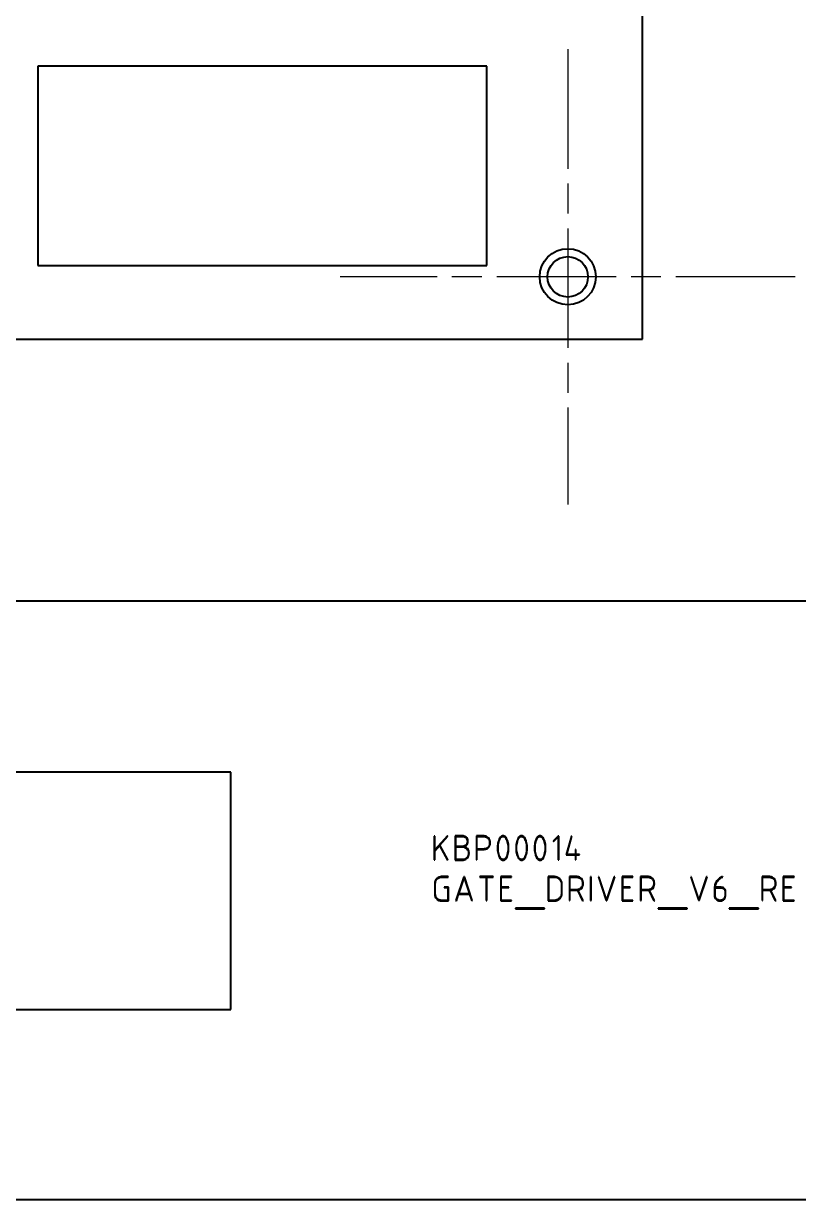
# Model space of a CAD drawing. Header units: millimetres. Extents: x 0 to 4752, y 0 to 3360.
# Drawn here: x 3744.4 to 3806.6, y 1061.8 to 1156.1 of the extents above; entities that cross this region are included whole.
import ezdxf

# ---------------------------------------------------------------- set-up
doc = ezdxf.new("R2010")
doc.units = ezdxf.units.MM
doc.header["$LTSCALE"] = 8
doc.linetypes.add('CHAIN', pattern=[0.3543, 0.2362, -0.0295, 0.0591, -0.0295])
doc.layers.add('가시적인 것(ISO)', color=3, linetype='Continuous', lineweight=40)
doc.layers.add('중심 표식(ISO)', color=1, linetype='Continuous', lineweight=25)

msp = doc.modelspace()

# ---------------------------------------------------------------- linework, layer by layer
at = {"layer": '가시적인 것(ISO)'}
for p, q in [((3794.087, 1130.832), (3794.087, 1272.832)), ((3745.587, 1152.732), (3745.587, 1136.732)), ((3781.587, 1152.732), (3745.587, 1152.732)), ((3781.587, 1136.732), (3781.587, 1152.732)), ((3745.587, 1136.732), (3781.587, 1136.732)), ((3718.087, 1130.832), (3794.087, 1130.832)), ((3838.078, 1109.82), (3719.087, 1109.82)), ((3761.045, 1096.106), (3743.265, 1096.106)), ((3761.045, 1077.056), (3761.045, 1096.106)), ((3777.414, 1090.971), (3777.371, 1090.971)), ((3777.371, 1090.971), (3777.371, 1089.066)), ((3778.436, 1090.985), (3777.414, 1089.861)), ((3777.414, 1089.861), (3777.414, 1090.971)), ((3777.83, 1090.254), (3778.468, 1090.958)), ((3778.468, 1090.958), (3778.436, 1090.985)), ((3779.615, 1090.994), (3779.065, 1090.994)), ((3779.065, 1090.994), (3779.065, 1089.048)), ((3779.108, 1090.951), (3779.615, 1090.951)), ((3779.108, 1090.147), (3779.108, 1090.951)), ((3781.283, 1090.994), (3780.759, 1090.994)), ((3780.759, 1090.994), (3780.759, 1089.066)), ((3780.802, 1089.936), (3780.802, 1090.951)), ((3780.802, 1090.951), (3781.283, 1090.951)), ((3787.319, 1090.971), (3786.908, 1090.563)), ((3786.908, 1090.563), (3786.937, 1090.533)), ((3786.937, 1090.533), (3787.325, 1090.919)), ((3787.369, 1090.971), (3787.319, 1090.971)), ((3787.325, 1090.919), (3787.325, 1089.066)), ((3787.369, 1089.066), (3787.369, 1090.971)), ((3788.383, 1090.978), (3787.954, 1089.468)), ((3788.009, 1089.512), (3788.424, 1090.967)), ((3788.424, 1090.967), (3788.383, 1090.978)), ((3777.414, 1089.798), (3777.798, 1090.222)), ((3777.414, 1089.066), (3777.414, 1089.798)), ((3777.798, 1090.222), (3778.434, 1089.057)), ((3778.47, 1089.076), (3777.83, 1090.254)), ((3779.669, 1090.147), (3779.108, 1090.147)), ((3779.108, 1090.104), (3779.667, 1090.104)), ((3779.108, 1089.087), (3779.108, 1090.104)), ((3781.283, 1089.936), (3780.802, 1089.936)), ((3780.802, 1089.066), (3780.802, 1089.893)), ((3780.802, 1089.893), (3781.283, 1089.893)), ((3782.453, 1090.097), (3782.453, 1089.943)), ((3782.496, 1089.943), (3782.496, 1090.095)), ((3783.3, 1090.095), (3783.3, 1089.943)), ((3783.343, 1089.943), (3783.343, 1090.097)), ((3783.935, 1090.097), (3783.935, 1089.943)), ((3783.979, 1089.943), (3783.979, 1090.095)), ((3784.782, 1090.095), (3784.782, 1089.943)), ((3784.826, 1089.943), (3784.826, 1090.097)), ((3785.418, 1090.097), (3785.418, 1089.943)), ((3785.461, 1089.943), (3785.461, 1090.095)), ((3786.265, 1090.095), (3786.265, 1089.943)), ((3786.308, 1089.943), (3786.308, 1090.097)), ((3787.954, 1089.468), (3788.701, 1089.468)), ((3788.701, 1089.512), (3788.009, 1089.512)), ((3788.745, 1089.913), (3788.701, 1089.913)), ((3788.701, 1089.913), (3788.701, 1089.512)), ((3788.701, 1089.468), (3788.701, 1089.066)), ((3788.745, 1089.512), (3788.745, 1089.913)), ((3789.04, 1089.512), (3788.745, 1089.512)), ((3788.745, 1089.066), (3788.745, 1089.468)), ((3788.745, 1089.468), (3789.04, 1089.468)), ((3789.04, 1089.468), (3789.04, 1089.512)), ((3777.371, 1089.066), (3777.414, 1089.066)), ((3778.434, 1089.057), (3778.47, 1089.076)), ((3779.065, 1089.048), (3779.615, 1089.048)), ((3779.615, 1089.087), (3779.108, 1089.087)), ((3780.759, 1089.066), (3780.802, 1089.066)), ((3787.325, 1089.066), (3787.369, 1089.066)), ((3788.701, 1089.066), (3788.745, 1089.066)), ((3778.497, 1087.728), (3777.966, 1087.728)), ((3777.966, 1087.685), (3778.497, 1087.685)), ((3778.497, 1087.685), (3778.497, 1087.728)), ((3779.746, 1087.705), (3779.113, 1085.805)), ((3779.337, 1086.35), (3779.767, 1087.639)), ((3779.789, 1087.705), (3779.746, 1087.705)), ((3779.767, 1087.639), (3780.198, 1086.35)), ((3780.423, 1085.805), (3779.789, 1087.705)), ((3781.038, 1087.728), (3781.038, 1087.685)), ((3782.096, 1087.728), (3781.038, 1087.728)), ((3781.038, 1087.685), (3781.547, 1087.685)), ((3781.547, 1087.685), (3781.547, 1085.8)), ((3781.59, 1085.8), (3781.59, 1087.685)), ((3781.59, 1087.685), (3782.096, 1087.685)), ((3782.096, 1087.685), (3782.096, 1087.728)), ((3782.709, 1087.728), (3782.709, 1085.782)), ((3783.579, 1087.728), (3782.709, 1087.728)), ((3782.752, 1086.881), (3782.752, 1087.685)), ((3782.752, 1087.685), (3783.579, 1087.685)), ((3783.579, 1087.685), (3783.579, 1087.728)), ((3787.021, 1087.728), (3786.522, 1087.728)), ((3786.522, 1087.728), (3786.522, 1085.782)), ((3786.565, 1085.821), (3786.565, 1087.685)), ((3786.565, 1087.685), (3787.021, 1087.685)), ((3788.74, 1087.728), (3788.215, 1087.728)), ((3788.215, 1087.728), (3788.215, 1085.8)), ((3788.259, 1086.67), (3788.259, 1087.685)), ((3788.259, 1087.685), (3788.74, 1087.685)), ((3789.909, 1087.705), (3789.909, 1085.8)), ((3789.952, 1087.705), (3789.909, 1087.705)), ((3789.952, 1085.8), (3789.952, 1087.705)), ((3790.586, 1087.712), (3790.545, 1087.698)), ((3790.545, 1087.698), (3791.178, 1085.8)), ((3791.199, 1085.868), (3790.586, 1087.712)), ((3791.816, 1087.712), (3791.199, 1085.868)), ((3791.222, 1085.8), (3791.855, 1087.698)), ((3791.855, 1087.698), (3791.816, 1087.712)), ((3792.448, 1087.728), (3792.448, 1085.782)), ((3793.317, 1087.728), (3792.448, 1087.728)), ((3792.491, 1086.881), (3792.491, 1087.685)), ((3792.491, 1087.685), (3793.317, 1087.685)), ((3793.317, 1087.685), (3793.317, 1087.728)), ((3794.455, 1087.728), (3793.93, 1087.728)), ((3793.93, 1087.728), (3793.93, 1085.8)), ((3793.974, 1087.685), (3794.455, 1087.685)), ((3793.974, 1086.67), (3793.974, 1087.685)), ((3797.997, 1087.712), (3797.956, 1087.698)), ((3797.956, 1087.698), (3798.59, 1085.8)), ((3798.61, 1085.868), (3797.997, 1087.712)), ((3799.228, 1087.712), (3798.61, 1085.868)), ((3798.633, 1085.8), (3799.266, 1087.698)), ((3799.266, 1087.698), (3799.228, 1087.712)), ((3800.522, 1087.685), (3800.51, 1087.726)), ((3804.196, 1087.728), (3803.671, 1087.728)), ((3803.671, 1087.728), (3803.671, 1085.8)), ((3803.714, 1086.67), (3803.714, 1087.685)), ((3803.714, 1087.685), (3804.196, 1087.685)), ((3805.365, 1087.728), (3805.365, 1085.782)), ((3806.235, 1087.728), (3805.365, 1087.728)), ((3805.408, 1086.881), (3805.408, 1087.685)), ((3805.408, 1087.685), (3806.235, 1087.685)), ((3806.235, 1087.685), (3806.235, 1087.728)), ((3777.417, 1087.176), (3777.417, 1086.331)), ((3777.46, 1086.331), (3777.46, 1087.176)), ((3778.518, 1086.881), (3778.179, 1086.881)), ((3778.179, 1086.881), (3778.179, 1086.84)), ((3778.179, 1086.84), (3778.477, 1086.84)), ((3778.477, 1086.84), (3778.477, 1085.821)), ((3778.518, 1085.782), (3778.518, 1086.881)), ((3783.365, 1086.881), (3782.752, 1086.881)), ((3782.752, 1085.821), (3782.752, 1086.84)), ((3782.752, 1086.84), (3783.365, 1086.84)), ((3783.365, 1086.84), (3783.365, 1086.881)), ((3787.582, 1087.124), (3787.582, 1086.384)), ((3787.623, 1086.384), (3787.623, 1087.124)), ((3788.74, 1086.67), (3788.259, 1086.67)), ((3788.259, 1085.8), (3788.259, 1086.627)), ((3788.259, 1086.627), (3788.74, 1086.627)), ((3788.862, 1086.633), (3789.278, 1085.793)), ((3789.317, 1085.809), (3788.906, 1086.643)), ((3793.104, 1086.881), (3792.491, 1086.881)), ((3792.491, 1085.821), (3792.491, 1086.84)), ((3792.491, 1086.84), (3793.104, 1086.84)), ((3793.104, 1086.84), (3793.104, 1086.881)), ((3794.455, 1086.67), (3793.974, 1086.67)), ((3793.974, 1085.8), (3793.974, 1086.627)), ((3793.974, 1086.627), (3794.455, 1086.627)), ((3794.577, 1086.633), (3794.993, 1085.793)), ((3795.032, 1085.809), (3794.621, 1086.643)), ((3799.859, 1086.79), (3799.859, 1086.202)), ((3799.902, 1086.808), (3799.902, 1086.822)), ((3799.902, 1086.202), (3799.902, 1086.808)), ((3799.904, 1086.838), (3800.286, 1086.838)), ((3800.286, 1086.881), (3799.906, 1086.881)), ((3804.196, 1086.67), (3803.714, 1086.67)), ((3803.714, 1085.8), (3803.714, 1086.627)), ((3803.714, 1086.627), (3804.196, 1086.627)), ((3804.318, 1086.633), (3804.734, 1085.793)), ((3804.772, 1085.809), (3804.361, 1086.643)), ((3806.021, 1086.881), (3805.408, 1086.881)), ((3805.408, 1085.821), (3805.408, 1086.84)), ((3805.408, 1086.84), (3806.021, 1086.84)), ((3806.021, 1086.84), (3806.021, 1086.881)), ((3778.477, 1085.821), (3777.966, 1085.821)), ((3777.966, 1085.782), (3778.518, 1085.782)), ((3779.113, 1085.805), (3779.154, 1085.796)), ((3779.154, 1085.796), (3779.324, 1086.309)), ((3779.324, 1086.309), (3780.212, 1086.309)), ((3780.198, 1086.35), (3779.337, 1086.35)), ((3780.212, 1086.309), (3780.384, 1085.796)), ((3780.384, 1085.796), (3780.423, 1085.805)), ((3781.547, 1085.8), (3781.59, 1085.8)), ((3782.709, 1085.782), (3783.579, 1085.782)), ((3783.579, 1085.821), (3782.752, 1085.821)), ((3783.579, 1085.782), (3783.579, 1085.821)), ((3786.522, 1085.782), (3787.021, 1085.782)), ((3787.021, 1085.821), (3786.565, 1085.821)), ((3788.215, 1085.8), (3788.259, 1085.8)), ((3789.278, 1085.793), (3789.317, 1085.809)), ((3789.909, 1085.8), (3789.952, 1085.8)), ((3791.178, 1085.8), (3791.222, 1085.8)), ((3792.448, 1085.782), (3793.317, 1085.782)), ((3793.317, 1085.821), (3792.491, 1085.821)), ((3793.317, 1085.782), (3793.317, 1085.821)), ((3793.93, 1085.8), (3793.974, 1085.8)), ((3794.993, 1085.793), (3795.032, 1085.809)), ((3798.59, 1085.8), (3798.633, 1085.8)), ((3800.706, 1086.472), (3800.706, 1086.277)), ((3800.749, 1086.277), (3800.749, 1086.472)), ((3803.671, 1085.8), (3803.714, 1085.8)), ((3804.734, 1085.793), (3804.772, 1085.809)), ((3805.365, 1085.782), (3806.235, 1085.782)), ((3806.235, 1085.821), (3805.408, 1085.821)), ((3806.235, 1085.782), (3806.235, 1085.821)), ((3786.226, 1085.189), (3783.897, 1085.189)), ((3783.897, 1085.189), (3783.897, 1085.146)), ((3783.897, 1085.146), (3786.226, 1085.146)), ((3786.226, 1085.146), (3786.226, 1085.189)), ((3797.659, 1085.189), (3795.329, 1085.189)), ((3795.329, 1085.189), (3795.329, 1085.146)), ((3795.329, 1085.146), (3797.659, 1085.146)), ((3797.659, 1085.146), (3797.659, 1085.189)), ((3803.376, 1085.189), (3801.046, 1085.189)), ((3801.046, 1085.189), (3801.046, 1085.146)), ((3801.046, 1085.146), (3803.376, 1085.146)), ((3803.376, 1085.146), (3803.376, 1085.189)), ((3741.995, 1077.056), (3761.045, 1077.056)), ((3719.087, 1061.831), (3838.078, 1061.831))]:
    msp.add_line(p, q, dxfattribs=at)
for radius in [2.25, 1.621]:
    msp.add_circle((3788.087, 1135.832), radius, dxfattribs=at)
for points, knots in [([(3779.885, 1090.926), (3779.845, 1090.949), (3779.804, 1090.966), (3779.712, 1090.989), (3779.663, 1090.994), (3779.615, 1090.994)], [-0.02831344, -0.02831344, -0.02831344, -0.02831344, -0.01463684, -0.01463684, 0, 0, 0, 0]), ([(3779.615, 1090.951), (3779.659, 1090.951), (3779.704, 1090.946), (3779.788, 1090.925), (3779.826, 1090.909), (3779.862, 1090.887)], [-0.02598384, -0.02598384, -0.02598384, -0.02598384, -0.01259598, -0.01259598, 0, 0, 0, 0]), ([(3779.767, 1090.129), (3779.804, 1090.143), (3779.841, 1090.16), (3779.907, 1090.2), (3779.936, 1090.222), (3779.997, 1090.284), (3780.024, 1090.325), (3780.066, 1090.428), (3780.076, 1090.488), (3780.076, 1090.549)], [-0.05637905, -0.05637905, -0.05637905, -0.05637905, -0.04430358, -0.04430358, -0.03341956, -0.03341956, -0.01823548, -0.01823548, 0, 0, 0, 0]), ([(3779.862, 1090.887), (3779.894, 1090.869), (3779.922, 1090.846), (3779.97, 1090.791), (3779.988, 1090.76), (3780.024, 1090.671), (3780.032, 1090.609), (3780.032, 1090.549)], [-0.039946, -0.039946, -0.039946, -0.039946, -0.02896492, -0.02896492, -0.0180864, -0.0180864, 0, 0, 0, 0]), ([(3780.032, 1090.549), (3780.032, 1090.511), (3780.028, 1090.473), (3780.009, 1090.402), (3779.995, 1090.37), (3779.948, 1090.296), (3779.911, 1090.259), (3779.869, 1090.229)], [-0.03773779, -0.03773779, -0.03773779, -0.03773779, -0.02634743, -0.02634743, -0.015636, -0.015636, 0, 0, 0, 0]), ([(3780.076, 1090.549), (3780.076, 1090.6), (3780.07, 1090.651), (3780.044, 1090.746), (3780.024, 1090.789), (3779.965, 1090.868), (3779.928, 1090.9), (3779.885, 1090.926)], [-0.04466801, -0.04466801, -0.04466801, -0.04466801, -0.0294126, -0.0294126, -0.01508267, -0.01508267, 0, 0, 0, 0]), ([(3781.654, 1090.892), (3781.602, 1090.927), (3781.546, 1090.952), (3781.42, 1090.987), (3781.352, 1090.994), (3781.283, 1090.994)], [-0.03913047, -0.03913047, -0.03913047, -0.03913047, -0.02048639, -0.02048639, 0, 0, 0, 0]), ([(3781.283, 1090.951), (3781.348, 1090.951), (3781.412, 1090.944), (3781.53, 1090.912), (3781.581, 1090.889), (3781.629, 1090.856)], [-0.03649195, -0.03649195, -0.03649195, -0.03649195, -0.01723701, -0.01723701, 0, 0, 0, 0]), ([(3781.629, 1090.856), (3781.662, 1090.833), (3781.692, 1090.806), (3781.744, 1090.743), (3781.764, 1090.708), (3781.809, 1090.598), (3781.819, 1090.52), (3781.819, 1090.442)], [-0.04762538, -0.04762538, -0.04762538, -0.04762538, -0.03541583, -0.03541583, -0.02321069, -0.02321069, 0, 0, 0, 0]), ([(3781.819, 1090.442), (3781.819, 1090.386), (3781.814, 1090.328), (3781.787, 1090.225), (3781.768, 1090.18), (3781.711, 1090.093), (3781.673, 1090.057), (3781.629, 1090.027)], [-0.04801593, -0.04801593, -0.04801593, -0.04801593, -0.0310158, -0.0310158, -0.01606206, -0.01606206, 0, 0, 0, 0]), ([(3781.86, 1090.442), (3781.86, 1090.502), (3781.854, 1090.562), (3781.827, 1090.671), (3781.807, 1090.719), (3781.745, 1090.815), (3781.703, 1090.857), (3781.654, 1090.892)], [-0.05191243, -0.05191243, -0.05191243, -0.05191243, -0.03408186, -0.03408186, -0.01820707, -0.01820707, 0, 0, 0, 0]), ([(3781.654, 1089.991), (3781.69, 1090.015), (3781.722, 1090.045), (3781.778, 1090.113), (3781.799, 1090.151), (3781.849, 1090.27), (3781.86, 1090.357), (3781.86, 1090.442)], [-0.05195557, -0.05195557, -0.05195557, -0.05195557, -0.03878219, -0.03878219, -0.02557719, -0.02557719, 0, 0, 0, 0]), ([(3782.512, 1090.506), (3782.493, 1090.437), (3782.478, 1090.366), (3782.458, 1090.229), (3782.453, 1090.163), (3782.453, 1090.097)], [-0.04138333, -0.04138333, -0.04138333, -0.04138333, -0.01982119, -0.01982119, 0, 0, 0, 0]), ([(3782.496, 1090.095), (3782.496, 1090.166), (3782.502, 1090.237), (3782.525, 1090.384), (3782.542, 1090.459), (3782.564, 1090.533)], [-0.04448733, -0.04448733, -0.04448733, -0.04448733, -0.02310427, -0.02310427, 0, 0, 0, 0]), ([(3782.678, 1090.883), (3782.64, 1090.834), (3782.61, 1090.778), (3782.555, 1090.653), (3782.531, 1090.579), (3782.512, 1090.506)], [-0.04102127, -0.04102127, -0.04102127, -0.04102127, -0.02255906, -0.02255906, 0, 0, 0, 0]), ([(3782.564, 1090.533), (3782.588, 1090.615), (3782.62, 1090.704), (3782.685, 1090.817), (3782.713, 1090.857), (3782.768, 1090.907), (3782.792, 1090.924), (3782.844, 1090.946), (3782.871, 1090.951), (3782.898, 1090.951)], [-0.05633174, -0.05633174, -0.05633174, -0.05633174, -0.03065554, -0.03065554, -0.01692321, -0.01692321, -0.00818266, -0.00818266, 0, 0, 0, 0]), ([(3782.898, 1090.994), (3782.874, 1090.994), (3782.85, 1090.992), (3782.805, 1090.98), (3782.784, 1090.972), (3782.73, 1090.941), (3782.702, 1090.914), (3782.678, 1090.883)], [-0.02578135, -0.02578135, -0.02578135, -0.02578135, -0.01863823, -0.01863823, -0.01176064, -0.01176064, 0, 0, 0, 0]), ([(3783.272, 1090.547), (3783.248, 1090.63), (3783.216, 1090.718), (3783.148, 1090.839), (3783.116, 1090.884), (3783.053, 1090.943), (3783.025, 1090.962), (3782.963, 1090.988), (3782.931, 1090.994), (3782.898, 1090.994)], [-0.06191024, -0.06191024, -0.06191024, -0.06191024, -0.03585784, -0.03585784, -0.0202121, -0.0202121, -0.00990519, -0.00990519, 0, 0, 0, 0]), ([(3782.898, 1090.951), (3782.915, 1090.951), (3782.932, 1090.949), (3782.966, 1090.94), (3782.983, 1090.933), (3783.033, 1090.906), (3783.062, 1090.878), (3783.147, 1090.772), (3783.195, 1090.663), (3783.234, 1090.533)], [-0.07270996, -0.07270996, -0.07270996, -0.07270996, -0.06526312, -0.06526312, -0.05772569, -0.05772569, -0.0407092, -0.0407092, 0, 0, 0, 0]), ([(3783.234, 1090.533), (3783.255, 1090.459), (3783.272, 1090.384), (3783.294, 1090.237), (3783.3, 1090.166), (3783.3, 1090.095)], [-0.04444553, -0.04444553, -0.04444553, -0.04444553, -0.02137708, -0.02137708, 0, 0, 0, 0]), ([(3783.343, 1090.097), (3783.343, 1090.172), (3783.337, 1090.245), (3783.313, 1090.396), (3783.295, 1090.472), (3783.272, 1090.547)], [-0.04571208, -0.04571208, -0.04571208, -0.04571208, -0.02345059, -0.02345059, 0, 0, 0, 0]), ([(3783.994, 1090.506), (3783.976, 1090.437), (3783.96, 1090.366), (3783.941, 1090.229), (3783.935, 1090.163), (3783.935, 1090.097)], [-0.04138333, -0.04138333, -0.04138333, -0.04138333, -0.01982119, -0.01982119, 0, 0, 0, 0]), ([(3783.979, 1090.095), (3783.979, 1090.166), (3783.985, 1090.237), (3784.007, 1090.384), (3784.025, 1090.459), (3784.047, 1090.533)], [-0.04448733, -0.04448733, -0.04448733, -0.04448733, -0.02310427, -0.02310427, 0, 0, 0, 0]), ([(3784.16, 1090.883), (3784.123, 1090.834), (3784.093, 1090.778), (3784.037, 1090.653), (3784.014, 1090.579), (3783.994, 1090.506)], [-0.04102127, -0.04102127, -0.04102127, -0.04102127, -0.02255906, -0.02255906, 0, 0, 0, 0]), ([(3784.047, 1090.533), (3784.071, 1090.615), (3784.103, 1090.704), (3784.168, 1090.817), (3784.196, 1090.857), (3784.251, 1090.907), (3784.275, 1090.924), (3784.327, 1090.946), (3784.353, 1090.951), (3784.38, 1090.951)], [-0.05633174, -0.05633174, -0.05633174, -0.05633174, -0.03065554, -0.03065554, -0.01692321, -0.01692321, -0.00818266, -0.00818266, 0, 0, 0, 0]), ([(3784.38, 1090.994), (3784.357, 1090.994), (3784.333, 1090.992), (3784.288, 1090.98), (3784.267, 1090.972), (3784.213, 1090.941), (3784.184, 1090.914), (3784.16, 1090.883)], [-0.02578135, -0.02578135, -0.02578135, -0.02578135, -0.01863823, -0.01863823, -0.01176064, -0.01176064, 0, 0, 0, 0]), ([(3784.755, 1090.547), (3784.731, 1090.63), (3784.698, 1090.718), (3784.63, 1090.839), (3784.599, 1090.884), (3784.536, 1090.943), (3784.507, 1090.962), (3784.445, 1090.988), (3784.414, 1090.994), (3784.38, 1090.994)], [-0.06191024, -0.06191024, -0.06191024, -0.06191024, -0.03585784, -0.03585784, -0.0202121, -0.0202121, -0.00990519, -0.00990519, 0, 0, 0, 0]), ([(3784.38, 1090.951), (3784.398, 1090.951), (3784.415, 1090.949), (3784.449, 1090.94), (3784.465, 1090.933), (3784.516, 1090.906), (3784.545, 1090.878), (3784.63, 1090.772), (3784.678, 1090.663), (3784.717, 1090.533)], [-0.07270996, -0.07270996, -0.07270996, -0.07270996, -0.06526312, -0.06526312, -0.05772569, -0.05772569, -0.0407092, -0.0407092, 0, 0, 0, 0]), ([(3784.717, 1090.533), (3784.738, 1090.459), (3784.754, 1090.384), (3784.777, 1090.237), (3784.782, 1090.166), (3784.782, 1090.095)], [-0.04444553, -0.04444553, -0.04444553, -0.04444553, -0.02137708, -0.02137708, 0, 0, 0, 0]), ([(3784.826, 1090.097), (3784.826, 1090.172), (3784.819, 1090.245), (3784.796, 1090.396), (3784.778, 1090.472), (3784.755, 1090.547)], [-0.04571208, -0.04571208, -0.04571208, -0.04571208, -0.02345059, -0.02345059, 0, 0, 0, 0]), ([(3785.477, 1090.506), (3785.458, 1090.437), (3785.443, 1090.366), (3785.423, 1090.229), (3785.418, 1090.163), (3785.418, 1090.097)], [-0.04138333, -0.04138333, -0.04138333, -0.04138333, -0.01982119, -0.01982119, 0, 0, 0, 0]), ([(3785.461, 1090.095), (3785.461, 1090.166), (3785.467, 1090.237), (3785.49, 1090.384), (3785.508, 1090.459), (3785.529, 1090.533)], [-0.04448733, -0.04448733, -0.04448733, -0.04448733, -0.02310427, -0.02310427, 0, 0, 0, 0]), ([(3785.643, 1090.883), (3785.606, 1090.834), (3785.575, 1090.778), (3785.52, 1090.653), (3785.496, 1090.579), (3785.477, 1090.506)], [-0.04102127, -0.04102127, -0.04102127, -0.04102127, -0.02255906, -0.02255906, 0, 0, 0, 0]), ([(3785.529, 1090.533), (3785.553, 1090.615), (3785.585, 1090.704), (3785.651, 1090.817), (3785.678, 1090.857), (3785.734, 1090.907), (3785.758, 1090.924), (3785.81, 1090.946), (3785.836, 1090.951), (3785.863, 1090.951)], [-0.05633174, -0.05633174, -0.05633174, -0.05633174, -0.03065554, -0.03065554, -0.01692321, -0.01692321, -0.00818266, -0.00818266, 0, 0, 0, 0]), ([(3785.863, 1090.994), (3785.839, 1090.994), (3785.816, 1090.992), (3785.77, 1090.98), (3785.749, 1090.972), (3785.695, 1090.941), (3785.667, 1090.914), (3785.643, 1090.883)], [-0.02578135, -0.02578135, -0.02578135, -0.02578135, -0.01863823, -0.01863823, -0.01176064, -0.01176064, 0, 0, 0, 0]), ([(3786.238, 1090.547), (3786.213, 1090.63), (3786.181, 1090.718), (3786.113, 1090.839), (3786.082, 1090.884), (3786.018, 1090.943), (3785.99, 1090.962), (3785.928, 1090.988), (3785.896, 1090.994), (3785.863, 1090.994)], [-0.06191024, -0.06191024, -0.06191024, -0.06191024, -0.03585784, -0.03585784, -0.0202121, -0.0202121, -0.00990519, -0.00990519, 0, 0, 0, 0]), ([(3785.863, 1090.951), (3785.881, 1090.951), (3785.898, 1090.949), (3785.932, 1090.94), (3785.948, 1090.933), (3785.998, 1090.906), (3786.028, 1090.878), (3786.112, 1090.772), (3786.16, 1090.663), (3786.199, 1090.533)], [-0.07270996, -0.07270996, -0.07270996, -0.07270996, -0.06526312, -0.06526312, -0.05772569, -0.05772569, -0.0407092, -0.0407092, 0, 0, 0, 0]), ([(3786.199, 1090.533), (3786.22, 1090.459), (3786.237, 1090.384), (3786.259, 1090.237), (3786.265, 1090.166), (3786.265, 1090.095)], [-0.04444553, -0.04444553, -0.04444553, -0.04444553, -0.02137708, -0.02137708, 0, 0, 0, 0]), ([(3786.308, 1090.097), (3786.308, 1090.172), (3786.302, 1090.245), (3786.279, 1090.396), (3786.261, 1090.472), (3786.238, 1090.547)], [-0.04571208, -0.04571208, -0.04571208, -0.04571208, -0.02345059, -0.02345059, 0, 0, 0, 0]), ([(3779.667, 1090.104), (3779.734, 1090.093), (3779.801, 1090.074), (3779.913, 1090.021), (3779.96, 1089.99), (3780.038, 1089.91), (3780.068, 1089.864), (3780.115, 1089.743), (3780.125, 1089.669), (3780.125, 1089.596)], [-0.07603749, -0.07603749, -0.07603749, -0.07603749, -0.05571101, -0.05571101, -0.03874979, -0.03874979, -0.02208859, -0.02208859, 0, 0, 0, 0]), ([(3779.869, 1090.229), (3779.83, 1090.202), (3779.786, 1090.175), (3779.718, 1090.153), (3779.694, 1090.147), (3779.669, 1090.147)], [-0.02152726, -0.02152726, -0.02152726, -0.02152726, -0.00736275, -0.00736275, 0, 0, 0, 0]), ([(3780.166, 1089.598), (3780.166, 1089.655), (3780.161, 1089.713), (3780.135, 1089.818), (3780.117, 1089.866), (3780.06, 1089.959), (3780.021, 1090.001), (3779.912, 1090.081), (3779.841, 1090.11), (3779.767, 1090.129)], [-0.07291305, -0.07291305, -0.07291305, -0.07291305, -0.05570393, -0.05570393, -0.04044917, -0.04044917, -0.02288196, -0.02288196, 0, 0, 0, 0]), ([(3780.125, 1089.596), (3780.125, 1089.539), (3780.119, 1089.482), (3780.088, 1089.377), (3780.066, 1089.331), (3779.999, 1089.241), (3779.953, 1089.202), (3779.901, 1089.171)], [-0.05083815, -0.05083815, -0.05083815, -0.05083815, -0.03377427, -0.03377427, -0.0182625, -0.0182625, 0, 0, 0, 0]), ([(3779.921, 1089.137), (3779.968, 1089.164), (3780.01, 1089.197), (3780.08, 1089.277), (3780.107, 1089.321), (3780.155, 1089.441), (3780.166, 1089.52), (3780.166, 1089.598)], [-0.05521554, -0.05521554, -0.05521554, -0.05521554, -0.03907255, -0.03907255, -0.02341776, -0.02341776, 0, 0, 0, 0]), ([(3781.629, 1090.027), (3781.582, 1089.995), (3781.53, 1089.973), (3781.413, 1089.942), (3781.348, 1089.936), (3781.283, 1089.936)], [-0.03625804, -0.03625804, -0.03625804, -0.03625804, -0.01930245, -0.01930245, 0, 0, 0, 0]), ([(3781.283, 1089.893), (3781.352, 1089.893), (3781.421, 1089.9), (3781.546, 1089.933), (3781.602, 1089.957), (3781.654, 1089.991)], [-0.03893315, -0.03893315, -0.03893315, -0.03893315, -0.01838193, -0.01838193, 0, 0, 0, 0]), ([(3782.453, 1089.943), (3782.453, 1089.868), (3782.459, 1089.794), (3782.482, 1089.644), (3782.5, 1089.568), (3782.523, 1089.493)], [-0.04573048, -0.04573048, -0.04573048, -0.04573048, -0.02334982, -0.02334982, 0, 0, 0, 0]), ([(3782.557, 1089.53), (3782.538, 1089.6), (3782.522, 1089.673), (3782.502, 1089.811), (3782.496, 1089.877), (3782.496, 1089.943)], [-0.0418165, -0.0418165, -0.0418165, -0.0418165, -0.01980191, -0.01980191, 0, 0, 0, 0]), ([(3782.523, 1089.493), (3782.548, 1089.411), (3782.58, 1089.324), (3782.648, 1089.204), (3782.68, 1089.159), (3782.744, 1089.1), (3782.772, 1089.08), (3782.834, 1089.054), (3782.865, 1089.048), (3782.898, 1089.048)], [-0.06166818, -0.06166818, -0.06166818, -0.06166818, -0.03584581, -0.03584581, -0.02010488, -0.02010488, -0.00982099, -0.00982099, 0, 0, 0, 0]), ([(3782.898, 1089.087), (3782.88, 1089.087), (3782.862, 1089.089), (3782.827, 1089.099), (3782.81, 1089.106), (3782.758, 1089.135), (3782.728, 1089.165), (3782.642, 1089.276), (3782.595, 1089.392), (3782.557, 1089.53)], [-0.0762614, -0.0762614, -0.0762614, -0.0762614, -0.06845659, -0.06845659, -0.06057932, -0.06057932, -0.04277213, -0.04277213, 0, 0, 0, 0]), ([(3783.234, 1089.505), (3783.21, 1089.424), (3783.177, 1089.336), (3783.112, 1089.222), (3783.084, 1089.182), (3783.028, 1089.131), (3783.004, 1089.114), (3782.951, 1089.092), (3782.925, 1089.087), (3782.898, 1089.087)], [-0.05646256, -0.05646256, -0.05646256, -0.05646256, -0.03091107, -0.03091107, -0.01701049, -0.01701049, -0.00820816, -0.00820816, 0, 0, 0, 0]), ([(3783.12, 1089.16), (3783.158, 1089.207), (3783.188, 1089.262), (3783.242, 1089.387), (3783.266, 1089.461), (3783.284, 1089.534)], [-0.04069667, -0.04069667, -0.04069667, -0.04069667, -0.02252364, -0.02252364, 0, 0, 0, 0]), ([(3783.3, 1089.943), (3783.3, 1089.872), (3783.294, 1089.801), (3783.272, 1089.654), (3783.255, 1089.579), (3783.234, 1089.505)], [-0.04444184, -0.04444184, -0.04444184, -0.04444184, -0.02306653, -0.02306653, 0, 0, 0, 0]), ([(3783.284, 1089.534), (3783.302, 1089.605), (3783.318, 1089.677), (3783.337, 1089.813), (3783.343, 1089.878), (3783.343, 1089.943)], [-0.0412909, -0.0412909, -0.0412909, -0.0412909, -0.0194387, -0.0194387, 0, 0, 0, 0]), ([(3783.935, 1089.943), (3783.935, 1089.868), (3783.942, 1089.794), (3783.965, 1089.644), (3783.983, 1089.568), (3784.006, 1089.493)], [-0.04573048, -0.04573048, -0.04573048, -0.04573048, -0.02334982, -0.02334982, 0, 0, 0, 0]), ([(3784.04, 1089.53), (3784.021, 1089.6), (3784.005, 1089.673), (3783.984, 1089.811), (3783.979, 1089.877), (3783.979, 1089.943)], [-0.0418165, -0.0418165, -0.0418165, -0.0418165, -0.01980191, -0.01980191, 0, 0, 0, 0]), ([(3784.006, 1089.493), (3784.031, 1089.411), (3784.063, 1089.324), (3784.131, 1089.204), (3784.163, 1089.159), (3784.226, 1089.1), (3784.254, 1089.08), (3784.316, 1089.054), (3784.348, 1089.048), (3784.38, 1089.048)], [-0.06166818, -0.06166818, -0.06166818, -0.06166818, -0.03584581, -0.03584581, -0.02010488, -0.02010488, -0.00982099, -0.00982099, 0, 0, 0, 0]), ([(3784.38, 1089.087), (3784.362, 1089.087), (3784.345, 1089.089), (3784.309, 1089.099), (3784.293, 1089.106), (3784.241, 1089.135), (3784.21, 1089.165), (3784.125, 1089.276), (3784.077, 1089.392), (3784.04, 1089.53)], [-0.0762614, -0.0762614, -0.0762614, -0.0762614, -0.06845659, -0.06845659, -0.06057932, -0.06057932, -0.04277213, -0.04277213, 0, 0, 0, 0]), ([(3784.717, 1089.505), (3784.692, 1089.424), (3784.66, 1089.336), (3784.595, 1089.222), (3784.566, 1089.182), (3784.511, 1089.131), (3784.486, 1089.114), (3784.434, 1089.092), (3784.408, 1089.087), (3784.38, 1089.087)], [-0.05646256, -0.05646256, -0.05646256, -0.05646256, -0.03091107, -0.03091107, -0.01701049, -0.01701049, -0.00820816, -0.00820816, 0, 0, 0, 0]), ([(3784.603, 1089.16), (3784.641, 1089.207), (3784.671, 1089.262), (3784.725, 1089.387), (3784.748, 1089.461), (3784.766, 1089.534)], [-0.04069667, -0.04069667, -0.04069667, -0.04069667, -0.02252364, -0.02252364, 0, 0, 0, 0]), ([(3784.782, 1089.943), (3784.782, 1089.872), (3784.777, 1089.801), (3784.754, 1089.654), (3784.738, 1089.579), (3784.717, 1089.505)], [-0.04444184, -0.04444184, -0.04444184, -0.04444184, -0.02306653, -0.02306653, 0, 0, 0, 0]), ([(3784.766, 1089.534), (3784.785, 1089.605), (3784.8, 1089.677), (3784.82, 1089.813), (3784.826, 1089.878), (3784.826, 1089.943)], [-0.0412909, -0.0412909, -0.0412909, -0.0412909, -0.0194387, -0.0194387, 0, 0, 0, 0]), ([(3785.418, 1089.943), (3785.418, 1089.868), (3785.424, 1089.794), (3785.448, 1089.644), (3785.466, 1089.568), (3785.489, 1089.493)], [-0.04573048, -0.04573048, -0.04573048, -0.04573048, -0.02334982, -0.02334982, 0, 0, 0, 0]), ([(3785.523, 1089.53), (3785.503, 1089.6), (3785.487, 1089.673), (3785.467, 1089.811), (3785.461, 1089.877), (3785.461, 1089.943)], [-0.0418165, -0.0418165, -0.0418165, -0.0418165, -0.01980191, -0.01980191, 0, 0, 0, 0]), ([(3785.489, 1089.493), (3785.513, 1089.411), (3785.546, 1089.324), (3785.614, 1089.204), (3785.645, 1089.159), (3785.709, 1089.1), (3785.737, 1089.08), (3785.799, 1089.054), (3785.83, 1089.048), (3785.863, 1089.048)], [-0.06166818, -0.06166818, -0.06166818, -0.06166818, -0.03584581, -0.03584581, -0.02010488, -0.02010488, -0.00982099, -0.00982099, 0, 0, 0, 0]), ([(3785.863, 1089.087), (3785.845, 1089.087), (3785.827, 1089.089), (3785.792, 1089.099), (3785.775, 1089.106), (3785.723, 1089.135), (3785.693, 1089.165), (3785.607, 1089.276), (3785.56, 1089.392), (3785.523, 1089.53)], [-0.0762614, -0.0762614, -0.0762614, -0.0762614, -0.06845659, -0.06845659, -0.06057932, -0.06057932, -0.04277213, -0.04277213, 0, 0, 0, 0]), ([(3786.199, 1089.505), (3786.175, 1089.424), (3786.143, 1089.336), (3786.077, 1089.222), (3786.049, 1089.182), (3785.993, 1089.131), (3785.969, 1089.114), (3785.917, 1089.092), (3785.891, 1089.087), (3785.863, 1089.087)], [-0.05646256, -0.05646256, -0.05646256, -0.05646256, -0.03091107, -0.03091107, -0.01701049, -0.01701049, -0.00820816, -0.00820816, 0, 0, 0, 0]), ([(3786.086, 1089.16), (3786.123, 1089.207), (3786.153, 1089.262), (3786.208, 1089.387), (3786.231, 1089.461), (3786.249, 1089.534)], [-0.04069667, -0.04069667, -0.04069667, -0.04069667, -0.02252364, -0.02252364, 0, 0, 0, 0]), ([(3786.265, 1089.943), (3786.265, 1089.872), (3786.259, 1089.801), (3786.237, 1089.654), (3786.22, 1089.579), (3786.199, 1089.505)], [-0.04444184, -0.04444184, -0.04444184, -0.04444184, -0.02306653, -0.02306653, 0, 0, 0, 0]), ([(3786.249, 1089.534), (3786.268, 1089.605), (3786.283, 1089.677), (3786.303, 1089.813), (3786.308, 1089.878), (3786.308, 1089.943)], [-0.0412909, -0.0412909, -0.0412909, -0.0412909, -0.0194387, -0.0194387, 0, 0, 0, 0]), ([(3779.901, 1089.171), (3779.856, 1089.144), (3779.809, 1089.123), (3779.712, 1089.094), (3779.664, 1089.087), (3779.615, 1089.087)], [-0.03032451, -0.03032451, -0.03032451, -0.03032451, -0.01471705, -0.01471705, 0, 0, 0, 0]), ([(3779.615, 1089.048), (3779.668, 1089.048), (3779.72, 1089.056), (3779.824, 1089.086), (3779.874, 1089.108), (3779.921, 1089.137)], [-0.03247467, -0.03247467, -0.03247467, -0.03247467, -0.01655191, -0.01655191, 0, 0, 0, 0]), ([(3782.898, 1089.048), (3782.921, 1089.048), (3782.945, 1089.051), (3782.989, 1089.062), (3783.01, 1089.07), (3783.066, 1089.101), (3783.095, 1089.128), (3783.12, 1089.16)], [-0.02596003, -0.02596003, -0.02596003, -0.02596003, -0.01890945, -0.01890945, -0.01209555, -0.01209555, 0, 0, 0, 0]), ([(3784.38, 1089.048), (3784.404, 1089.048), (3784.427, 1089.051), (3784.472, 1089.062), (3784.493, 1089.07), (3784.548, 1089.101), (3784.578, 1089.128), (3784.603, 1089.16)], [-0.02596003, -0.02596003, -0.02596003, -0.02596003, -0.01890945, -0.01890945, -0.01209555, -0.01209555, 0, 0, 0, 0]), ([(3785.863, 1089.048), (3785.887, 1089.048), (3785.91, 1089.051), (3785.955, 1089.062), (3785.976, 1089.07), (3786.031, 1089.101), (3786.061, 1089.128), (3786.086, 1089.16)], [-0.02596003, -0.02596003, -0.02596003, -0.02596003, -0.01890945, -0.01890945, -0.01209555, -0.01209555, 0, 0, 0, 0]), ([(3777.596, 1087.585), (3777.566, 1087.558), (3777.538, 1087.528), (3777.492, 1087.464), (3777.473, 1087.43), (3777.429, 1087.325), (3777.417, 1087.251), (3777.417, 1087.176)], [-0.04638181, -0.04638181, -0.04638181, -0.04638181, -0.03426877, -0.03426877, -0.02256514, -0.02256514, 0, 0, 0, 0]), ([(3777.46, 1087.176), (3777.46, 1087.216), (3777.463, 1087.255), (3777.48, 1087.33), (3777.492, 1087.366), (3777.536, 1087.459), (3777.576, 1087.509), (3777.625, 1087.553)], [-0.04280435, -0.04280435, -0.04280435, -0.04280435, -0.03094365, -0.03094365, -0.01970018, -0.01970018, 0, 0, 0, 0]), ([(3777.966, 1087.728), (3777.898, 1087.728), (3777.832, 1087.717), (3777.705, 1087.667), (3777.647, 1087.631), (3777.596, 1087.585)], [-0.040997, -0.040997, -0.040997, -0.040997, -0.02065073, -0.02065073, 0, 0, 0, 0]), ([(3777.625, 1087.553), (3777.673, 1087.595), (3777.726, 1087.629), (3777.844, 1087.674), (3777.904, 1087.685), (3777.966, 1087.685)], [-0.03771141, -0.03771141, -0.03771141, -0.03771141, -0.01865409, -0.01865409, 0, 0, 0, 0]), ([(3787.407, 1087.576), (3787.351, 1087.623), (3787.288, 1087.663), (3787.156, 1087.715), (3787.09, 1087.728), (3787.021, 1087.728)], [-0.04268646, -0.04268646, -0.04268646, -0.04268646, -0.02058836, -0.02058836, 0, 0, 0, 0]), ([(3787.021, 1087.685), (3787.085, 1087.685), (3787.146, 1087.672), (3787.27, 1087.623), (3787.329, 1087.586), (3787.382, 1087.542)], [-0.03989772, -0.03989772, -0.03989772, -0.03989772, -0.02077714, -0.02077714, 0, 0, 0, 0]), ([(3787.382, 1087.542), (3787.417, 1087.512), (3787.45, 1087.48), (3787.504, 1087.408), (3787.526, 1087.371), (3787.57, 1087.265), (3787.582, 1087.195), (3787.582, 1087.124)], [-0.04828147, -0.04828147, -0.04828147, -0.04828147, -0.03447649, -0.03447649, -0.02142757, -0.02142757, 0, 0, 0, 0]), ([(3787.623, 1087.124), (3787.623, 1087.171), (3787.618, 1087.218), (3787.596, 1087.309), (3787.581, 1087.351), (3787.522, 1087.463), (3787.469, 1087.524), (3787.407, 1087.576)], [-0.05217219, -0.05217219, -0.05217219, -0.05217219, -0.0379436, -0.0379436, -0.02427776, -0.02427776, 0, 0, 0, 0]), ([(3789.11, 1087.626), (3789.059, 1087.661), (3789.002, 1087.686), (3788.877, 1087.721), (3788.808, 1087.728), (3788.74, 1087.728)], [-0.03913047, -0.03913047, -0.03913047, -0.03913047, -0.02048639, -0.02048639, 0, 0, 0, 0]), ([(3788.74, 1087.685), (3788.804, 1087.685), (3788.869, 1087.678), (3788.986, 1087.646), (3789.038, 1087.622), (3789.085, 1087.589)], [-0.03649195, -0.03649195, -0.03649195, -0.03649195, -0.01723701, -0.01723701, 0, 0, 0, 0]), ([(3789.085, 1087.589), (3789.119, 1087.566), (3789.149, 1087.539), (3789.2, 1087.476), (3789.22, 1087.441), (3789.265, 1087.332), (3789.276, 1087.253), (3789.276, 1087.176)], [-0.04762538, -0.04762538, -0.04762538, -0.04762538, -0.03541583, -0.03541583, -0.02321069, -0.02321069, 0, 0, 0, 0]), ([(3789.317, 1087.176), (3789.317, 1087.236), (3789.311, 1087.296), (3789.283, 1087.404), (3789.263, 1087.453), (3789.202, 1087.549), (3789.16, 1087.591), (3789.11, 1087.626)], [-0.05191243, -0.05191243, -0.05191243, -0.05191243, -0.03408186, -0.03408186, -0.01820707, -0.01820707, 0, 0, 0, 0]), ([(3794.825, 1087.626), (3794.774, 1087.661), (3794.717, 1087.686), (3794.592, 1087.721), (3794.523, 1087.728), (3794.455, 1087.728)], [-0.03913047, -0.03913047, -0.03913047, -0.03913047, -0.02048639, -0.02048639, 0, 0, 0, 0]), ([(3794.455, 1087.685), (3794.519, 1087.685), (3794.584, 1087.678), (3794.701, 1087.646), (3794.753, 1087.622), (3794.8, 1087.589)], [-0.03649195, -0.03649195, -0.03649195, -0.03649195, -0.01723701, -0.01723701, 0, 0, 0, 0]), ([(3794.8, 1087.589), (3794.834, 1087.566), (3794.864, 1087.539), (3794.915, 1087.476), (3794.935, 1087.441), (3794.98, 1087.332), (3794.991, 1087.253), (3794.991, 1087.176)], [-0.04762538, -0.04762538, -0.04762538, -0.04762538, -0.03541583, -0.03541583, -0.02321069, -0.02321069, 0, 0, 0, 0]), ([(3795.032, 1087.176), (3795.032, 1087.236), (3795.026, 1087.296), (3794.998, 1087.404), (3794.978, 1087.453), (3794.917, 1087.549), (3794.875, 1087.591), (3794.825, 1087.626)], [-0.05191243, -0.05191243, -0.05191243, -0.05191243, -0.03408186, -0.03408186, -0.01820707, -0.01820707, 0, 0, 0, 0]), ([(3800.113, 1087.458), (3800.031, 1087.366), (3799.966, 1087.263), (3799.879, 1087.033), (3799.859, 1086.913), (3799.859, 1086.79)], [-0.07382214, -0.07382214, -0.07382214, -0.07382214, -0.03688073, -0.03688073, 0, 0, 0, 0]), ([(3800.51, 1087.726), (3800.436, 1087.706), (3800.368, 1087.673), (3800.233, 1087.582), (3800.17, 1087.522), (3800.113, 1087.458)], [-0.04874709, -0.04874709, -0.04874709, -0.04874709, -0.02577981, -0.02577981, 0, 0, 0, 0]), ([(3800.147, 1087.43), (3800.202, 1087.492), (3800.263, 1087.549), (3800.389, 1087.635), (3800.453, 1087.666), (3800.522, 1087.685)], [-0.04593701, -0.04593701, -0.04593701, -0.04593701, -0.02134147, -0.02134147, 0, 0, 0, 0]), ([(3804.566, 1087.626), (3804.514, 1087.661), (3804.458, 1087.686), (3804.332, 1087.721), (3804.264, 1087.728), (3804.196, 1087.728)], [-0.03913047, -0.03913047, -0.03913047, -0.03913047, -0.02048639, -0.02048639, 0, 0, 0, 0]), ([(3804.196, 1087.685), (3804.26, 1087.685), (3804.324, 1087.678), (3804.442, 1087.646), (3804.494, 1087.622), (3804.541, 1087.589)], [-0.03649195, -0.03649195, -0.03649195, -0.03649195, -0.01723701, -0.01723701, 0, 0, 0, 0]), ([(3804.541, 1087.589), (3804.574, 1087.566), (3804.604, 1087.539), (3804.656, 1087.476), (3804.676, 1087.441), (3804.721, 1087.332), (3804.731, 1087.253), (3804.731, 1087.176)], [-0.04762538, -0.04762538, -0.04762538, -0.04762538, -0.03541583, -0.03541583, -0.02321069, -0.02321069, 0, 0, 0, 0]), ([(3804.772, 1087.176), (3804.772, 1087.236), (3804.766, 1087.296), (3804.739, 1087.404), (3804.719, 1087.453), (3804.657, 1087.549), (3804.616, 1087.591), (3804.566, 1087.626)], [-0.05191243, -0.05191243, -0.05191243, -0.05191243, -0.03408186, -0.03408186, -0.01820707, -0.01820707, 0, 0, 0, 0]), ([(3789.085, 1086.761), (3789.038, 1086.729), (3788.986, 1086.707), (3788.869, 1086.676), (3788.804, 1086.67), (3788.74, 1086.67)], [-0.03625804, -0.03625804, -0.03625804, -0.03625804, -0.01930245, -0.01930245, 0, 0, 0, 0]), ([(3788.74, 1086.627), (3788.761, 1086.627), (3788.782, 1086.627), (3788.822, 1086.629), (3788.842, 1086.631), (3788.862, 1086.633)], [-0.01228571, -0.01228571, -0.01228571, -0.01228571, -0.00603929, -0.00603929, 0, 0, 0, 0]), ([(3788.906, 1086.643), (3788.961, 1086.654), (3789.015, 1086.671), (3789.109, 1086.72), (3789.15, 1086.749), (3789.225, 1086.827), (3789.255, 1086.876), (3789.306, 1087.008), (3789.317, 1087.093), (3789.317, 1087.176)], [-0.07426625, -0.07426625, -0.07426625, -0.07426625, -0.05744813, -0.05744813, -0.04234897, -0.04234897, -0.02488436, -0.02488436, 0, 0, 0, 0]), ([(3789.276, 1087.176), (3789.276, 1087.119), (3789.27, 1087.062), (3789.243, 1086.959), (3789.224, 1086.913), (3789.167, 1086.827), (3789.13, 1086.79), (3789.085, 1086.761)], [-0.04801593, -0.04801593, -0.04801593, -0.04801593, -0.0310158, -0.0310158, -0.01606206, -0.01606206, 0, 0, 0, 0]), ([(3794.8, 1086.761), (3794.753, 1086.729), (3794.701, 1086.707), (3794.584, 1086.676), (3794.519, 1086.67), (3794.455, 1086.67)], [-0.03625804, -0.03625804, -0.03625804, -0.03625804, -0.01930245, -0.01930245, 0, 0, 0, 0]), ([(3794.455, 1086.627), (3794.476, 1086.627), (3794.497, 1086.627), (3794.537, 1086.629), (3794.557, 1086.631), (3794.577, 1086.633)], [-0.01228571, -0.01228571, -0.01228571, -0.01228571, -0.00603929, -0.00603929, 0, 0, 0, 0]), ([(3794.621, 1086.643), (3794.676, 1086.654), (3794.73, 1086.671), (3794.824, 1086.72), (3794.865, 1086.749), (3794.94, 1086.827), (3794.97, 1086.876), (3795.021, 1087.008), (3795.032, 1087.093), (3795.032, 1087.176)], [-0.07426625, -0.07426625, -0.07426625, -0.07426625, -0.05744813, -0.05744813, -0.04234897, -0.04234897, -0.02488436, -0.02488436, 0, 0, 0, 0]), ([(3794.991, 1087.176), (3794.991, 1087.119), (3794.985, 1087.062), (3794.958, 1086.959), (3794.939, 1086.913), (3794.882, 1086.827), (3794.845, 1086.79), (3794.8, 1086.761)], [-0.04801593, -0.04801593, -0.04801593, -0.04801593, -0.0310158, -0.0310158, -0.01606206, -0.01606206, 0, 0, 0, 0]), ([(3799.902, 1086.822), (3799.902, 1086.824), (3799.902, 1086.827), (3799.903, 1086.832), (3799.904, 1086.835), (3799.904, 1086.838)], [-0.001598176, -0.001598176, -0.001598176, -0.001598176, -0.000862878, -0.000862878, 0, 0, 0, 0]), ([(3799.906, 1086.881), (3799.914, 1086.981), (3799.938, 1087.078), (3800.02, 1087.266), (3800.078, 1087.352), (3800.147, 1087.43)], [-0.06156848, -0.06156848, -0.06156848, -0.06156848, -0.03132127, -0.03132127, 0, 0, 0, 0]), ([(3800.749, 1086.472), (3800.749, 1086.51), (3800.746, 1086.549), (3800.732, 1086.619), (3800.722, 1086.651), (3800.689, 1086.717), (3800.665, 1086.75), (3800.6, 1086.809), (3800.558, 1086.831), (3800.442, 1086.873), (3800.362, 1086.881), (3800.286, 1086.881)], [-0.07058949, -0.07058949, -0.07058949, -0.07058949, -0.05923765, -0.05923765, -0.04920869, -0.04920869, -0.03696612, -0.03696612, -0.022767, -0.022767, 0, 0, 0, 0]), ([(3800.286, 1086.838), (3800.33, 1086.838), (3800.376, 1086.835), (3800.458, 1086.82), (3800.495, 1086.809), (3800.563, 1086.777), (3800.593, 1086.756), (3800.645, 1086.701), (3800.665, 1086.669), (3800.699, 1086.582), (3800.706, 1086.527), (3800.706, 1086.472)], [-0.06382517, -0.06382517, -0.06382517, -0.06382517, -0.05038416, -0.05038416, -0.03899352, -0.03899352, -0.0278726, -0.0278726, -0.01634618, -0.01634618, 0, 0, 0, 0]), ([(3804.541, 1086.761), (3804.494, 1086.729), (3804.442, 1086.707), (3804.325, 1086.676), (3804.26, 1086.67), (3804.196, 1086.67)], [-0.03625804, -0.03625804, -0.03625804, -0.03625804, -0.01930245, -0.01930245, 0, 0, 0, 0]), ([(3804.196, 1086.627), (3804.216, 1086.627), (3804.237, 1086.627), (3804.278, 1086.629), (3804.298, 1086.631), (3804.318, 1086.633)], [-0.01228571, -0.01228571, -0.01228571, -0.01228571, -0.00603929, -0.00603929, 0, 0, 0, 0]), ([(3804.361, 1086.643), (3804.416, 1086.654), (3804.47, 1086.671), (3804.565, 1086.72), (3804.606, 1086.749), (3804.681, 1086.827), (3804.711, 1086.876), (3804.762, 1087.008), (3804.772, 1087.093), (3804.772, 1087.176)], [-0.07426625, -0.07426625, -0.07426625, -0.07426625, -0.05744813, -0.05744813, -0.04234897, -0.04234897, -0.02488436, -0.02488436, 0, 0, 0, 0]), ([(3804.731, 1087.176), (3804.731, 1087.119), (3804.726, 1087.062), (3804.699, 1086.959), (3804.68, 1086.913), (3804.623, 1086.827), (3804.585, 1086.79), (3804.541, 1086.761)], [-0.04801593, -0.04801593, -0.04801593, -0.04801593, -0.0310158, -0.0310158, -0.01606206, -0.01606206, 0, 0, 0, 0]), ([(3777.417, 1086.331), (3777.417, 1086.255), (3777.429, 1086.179), (3777.485, 1086.043), (3777.524, 1085.986), (3777.573, 1085.936)], [-0.04413945, -0.04413945, -0.04413945, -0.04413945, -0.02104746, -0.02104746, 0, 0, 0, 0]), ([(3777.603, 1085.966), (3777.579, 1085.989), (3777.558, 1086.015), (3777.522, 1086.07), (3777.507, 1086.098), (3777.47, 1086.194), (3777.46, 1086.262), (3777.46, 1086.331)], [-0.04054407, -0.04054407, -0.04054407, -0.04054407, -0.03061588, -0.03061588, -0.02083421, -0.02083421, 0, 0, 0, 0]), ([(3777.573, 1085.936), (3777.599, 1085.911), (3777.627, 1085.889), (3777.686, 1085.85), (3777.717, 1085.833), (3777.819, 1085.793), (3777.892, 1085.782), (3777.966, 1085.782)], [-0.04359119, -0.04359119, -0.04359119, -0.04359119, -0.03282096, -0.03282096, -0.02226838, -0.02226838, 0, 0, 0, 0]), ([(3777.966, 1085.821), (3777.896, 1085.821), (3777.827, 1085.832), (3777.702, 1085.883), (3777.649, 1085.92), (3777.603, 1085.966)], [-0.04064454, -0.04064454, -0.04064454, -0.04064454, -0.0195945, -0.0195945, 0, 0, 0, 0]), ([(3787.382, 1085.964), (3787.329, 1085.919), (3787.271, 1085.882), (3787.147, 1085.833), (3787.085, 1085.821), (3787.021, 1085.821)], [-0.03995245, -0.03995245, -0.03995245, -0.03995245, -0.01924258, -0.01924258, 0, 0, 0, 0]), ([(3787.021, 1085.782), (3787.089, 1085.782), (3787.155, 1085.795), (3787.287, 1085.846), (3787.35, 1085.885), (3787.407, 1085.932)], [-0.04252894, -0.04252894, -0.04252894, -0.04252894, -0.0220817, -0.0220817, 0, 0, 0, 0]), ([(3787.582, 1086.384), (3787.582, 1086.339), (3787.577, 1086.295), (3787.557, 1086.21), (3787.543, 1086.171), (3787.488, 1086.067), (3787.439, 1086.011), (3787.382, 1085.964)], [-0.04847901, -0.04847901, -0.04847901, -0.04847901, -0.03514896, -0.03514896, -0.02237661, -0.02237661, 0, 0, 0, 0]), ([(3787.407, 1085.932), (3787.445, 1085.964), (3787.48, 1085.999), (3787.539, 1086.076), (3787.562, 1086.116), (3787.61, 1086.231), (3787.623, 1086.306), (3787.623, 1086.384)], [-0.05219429, -0.05219429, -0.05219429, -0.05219429, -0.03729137, -0.03729137, -0.02320121, -0.02320121, 0, 0, 0, 0]), ([(3799.859, 1086.202), (3799.859, 1086.151), (3799.869, 1086.102), (3799.909, 1086.005), (3799.94, 1085.96), (3799.977, 1085.921)], [-0.03157186, -0.03157186, -0.03157186, -0.03157186, -0.01622286, -0.01622286, 0, 0, 0, 0]), ([(3800.009, 1085.948), (3799.975, 1085.984), (3799.948, 1086.024), (3799.911, 1086.112), (3799.902, 1086.156), (3799.902, 1086.202)], [-0.02850791, -0.02850791, -0.02850791, -0.02850791, -0.01381979, -0.01381979, 0, 0, 0, 0]), ([(3799.977, 1085.921), (3799.998, 1085.898), (3800.022, 1085.877), (3800.072, 1085.842), (3800.099, 1085.827), (3800.183, 1085.792), (3800.243, 1085.782), (3800.304, 1085.782)], [-0.03680971, -0.03680971, -0.03680971, -0.03680971, -0.02742346, -0.02742346, -0.01837079, -0.01837079, 0, 0, 0, 0]), ([(3800.304, 1085.821), (3800.275, 1085.821), (3800.246, 1085.823), (3800.191, 1085.834), (3800.164, 1085.843), (3800.089, 1085.876), (3800.046, 1085.908), (3800.009, 1085.948)], [-0.03332852, -0.03332852, -0.03332852, -0.03332852, -0.02465342, -0.02465342, -0.01633063, -0.01633063, 0, 0, 0, 0]), ([(3800.604, 1085.959), (3800.584, 1085.935), (3800.562, 1085.913), (3800.514, 1085.876), (3800.488, 1085.861), (3800.41, 1085.829), (3800.358, 1085.821), (3800.304, 1085.821)], [-0.03443985, -0.03443985, -0.03443985, -0.03443985, -0.0251219, -0.0251219, -0.01611485, -0.01611485, 0, 0, 0, 0]), ([(3800.304, 1085.782), (3800.34, 1085.782), (3800.376, 1085.785), (3800.445, 1085.801), (3800.476, 1085.812), (3800.556, 1085.853), (3800.597, 1085.888), (3800.633, 1085.93)], [-0.03758558, -0.03758558, -0.03758558, -0.03758558, -0.02672779, -0.02672779, -0.01652604, -0.01652604, 0, 0, 0, 0]), ([(3800.706, 1086.277), (3800.706, 1086.217), (3800.698, 1086.158), (3800.663, 1086.049), (3800.638, 1086.001), (3800.604, 1085.959)], [-0.03429012, -0.03429012, -0.03429012, -0.03429012, -0.01640914, -0.01640914, 0, 0, 0, 0]), ([(3800.633, 1085.93), (3800.672, 1085.976), (3800.701, 1086.028), (3800.74, 1086.147), (3800.749, 1086.212), (3800.749, 1086.277)], [-0.03766693, -0.03766693, -0.03766693, -0.03766693, -0.01949037, -0.01949037, 0, 0, 0, 0])]:
    msp.add_open_spline(points, degree=3, knots=knots, dxfattribs=at)
at = {"layer": '중심 표식(ISO)', "linetype": 'CHAIN', "ltscale": 5.069784}
for p, q in [((3788.087, 1154.082), (3788.087, 1117.582)), ((3806.337, 1135.832), (3769.837, 1135.832))]:
    msp.add_line(p, q, dxfattribs=at)

doc.saveas('drawing.dxf')
